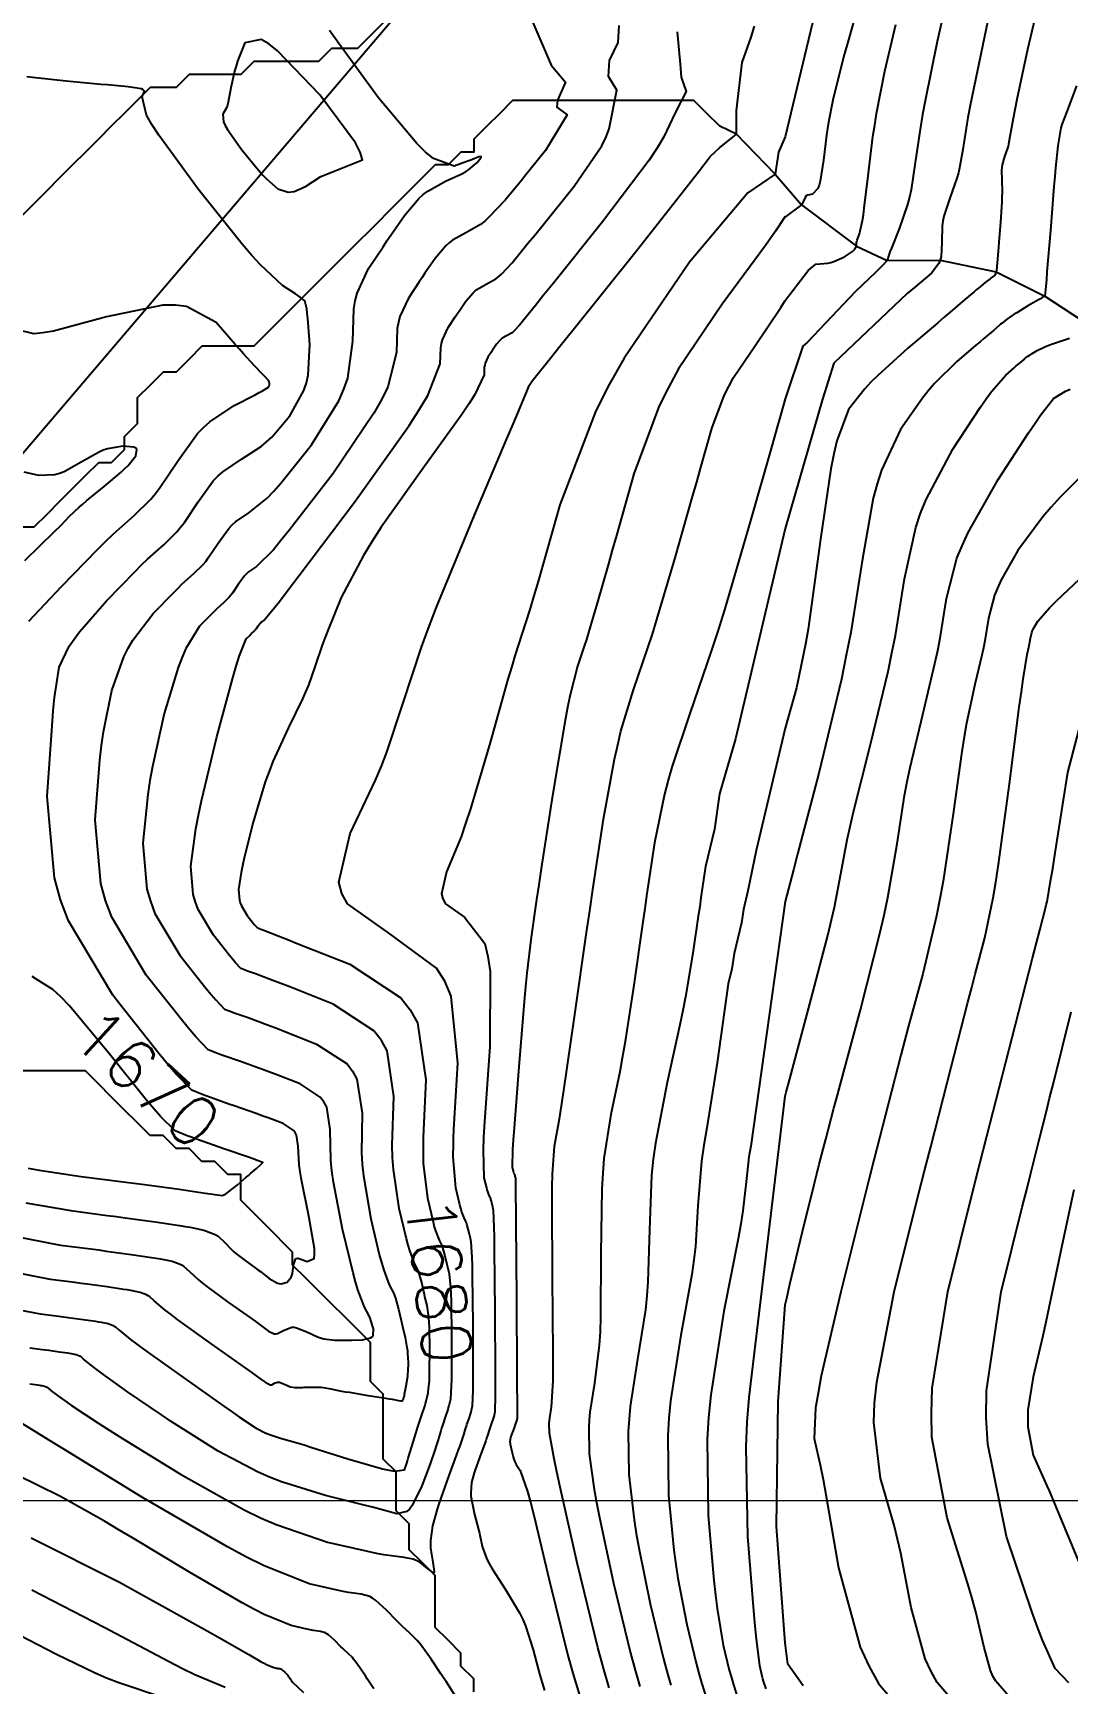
# Model space of a CAD drawing. Header units: metres. Extents: x 837475 to 838479, y 1189012 to 1191015.
# Drawn here: x 837941.9 to 838021.8, y 1190199.7 to 1190327.2 of the extents above; entities that cross this region are included whole.
import ezdxf

# ---------------------------------------------------------------- set-up
doc = ezdxf.new("R2010")
doc.units = ezdxf.units.M
doc.header["$LTSCALE"] = 0.3
doc.layers.add('COORD', color=7, linetype='Continuous', lineweight=20)
for name, color, linetype in [('CORREDORVIA', 70, 'Continuous'), ('COTAS 10', 1, 'Continuous'), ('COTAS INT', 252, 'Continuous'), ('DRENAJE', 5, 'Continuous')]:
    doc.layers.add(name, color=color, linetype=linetype)
doc.styles.get("Standard").update_dxf_attribs({"font": 'simplex.shx'})

msp = doc.modelspace()

# ---------------------------------------------------------------- linework, layer by layer
at = {"layer": 'COORD'}
msp.add_line((837476.51, 1190213.87), (838476.51, 1190213.87), dxfattribs=at)
at = {"layer": 'CORREDORVIA'}
msp.add_lwpolyline([(838157.03, 1190996.19), (838237.17, 1190821.34), (838237, 1190602.88), (838240.03, 1190437.2), (838223.54, 1190366.27), (838212.2, 1190288.92), (838221.4, 1189997.88), (837954.54, 1189509.17), (837751.16, 1189231.38), (837593.19, 1189234.4), (837744.49, 1189686.61), (837750.28, 1189933.97), (837723.62, 1190051.52), (837726.09, 1190134.48), (837885.38, 1190229.43), (837983.18, 1190344.12), (837817.55, 1190502.19), (837798.03, 1190660.17), (837963.57, 1190795.98), (837910.68, 1191000.96)], close=True, dxfattribs=at)
at = {"layer": 'COTAS 10'}
for points in [[(838012.78, 1190331.25), (838011.74, 1190326.58), (838010.8, 1190322.01), (838010.6, 1190320.95), (838010.44, 1190319.98), (838010.04, 1190317.23), (838009.72, 1190315.12), (838009.59, 1190314.56), (838009.45, 1190314.01), (838008.8, 1190312.11), (838008.2, 1190310.62), (838008.08, 1190310.33), (838007.99, 1190310.09), (838007.86, 1190309.68), (838007.49, 1190309.27), (838007.26, 1190309.04), (838006.97, 1190308.75), (838005.42, 1190307.28), (838001.72, 1190303.37), (838001.36, 1190303.05), (838000, 1190298.99), (837999.64, 1190297.69), (837999.36, 1190296.71), (837999.02, 1190295.52), (837997.3, 1190289.47), (837995.3, 1190282.69), (837994.78, 1190281.04), (837994.29, 1190279.48), (837992.62, 1190274.68), (837991.26, 1190270.61), (837990.95, 1190269.52), (837990.68, 1190268.44), (837989.91, 1190264.68), (837989.32, 1190260.77), (837989.15, 1190259.6), (837988.97, 1190258.39), (837988.3, 1190253.7), (837987.6, 1190249.17), (837987.41, 1190248.05), (837987.22, 1190247), (837986.53, 1190243.7), (837986, 1190240.29), (837985.91, 1190239.16), (837985.84, 1190237.95), (837985.77, 1190232.94), (837985.74, 1190228.04), (837985.7, 1190226.91), (837985.64, 1190225.87), (837985.27, 1190222.94), (837984.92, 1190220.7), (837984.87, 1190220.1), (837984.83, 1190219.52), (837984.86, 1190217.48), (837985.24, 1190214.74), (837985.42, 1190213.72), (837985.65, 1190212.57), (837986.74, 1190207.48), (837988.06, 1190202.09), (837988.42, 1190200.76), (837988.78, 1190199.51)], [(837991.65, 1190327.33), (837991.88, 1190324.85), (837991.97, 1190323.84), (837992.36, 1190322.73), (837991.49, 1190321.08), (837990.62, 1190319.23), (837990.14, 1190318.4), (837989.5, 1190317.43), (837985.89, 1190312.66), (837982.1, 1190307.93), (837981.34, 1190306.99), (837980.71, 1190306.2), (837979.47, 1190304.67), (837979.06, 1190304.23), (837978.96, 1190304.14), (837978.85, 1190304.05), (837978.48, 1190303.84), (837978.15, 1190303.66), (837978.06, 1190303.59), (837977.98, 1190303.52), (837977.71, 1190303.2), (837977.45, 1190302.83), (837977.38, 1190302.72), (837977.31, 1190302.61), (837977.04, 1190302.2), (837976.82, 1190301.74), (837976.79, 1190301.59), (837976.76, 1190301.44), (837976.74, 1190300.83), (837976.04, 1190299.33), (837975.59, 1190298.62), (837975.02, 1190297.77), (837972.03, 1190293.63), (837968.79, 1190289.06), (837968.07, 1190287.95), (837967.42, 1190286.89), (837965.71, 1190283.63), (837964.67, 1190281.09), (837964.44, 1190280.5), (837964.24, 1190279.95), (837963.71, 1190278.37), (837963.18, 1190276.86), (837962.96, 1190276.36), (837962.73, 1190275.82), (837961.63, 1190273.59), (837960.44, 1190270.97), (837960.14, 1190270.19), (837959.85, 1190269.39), (837958.92, 1190266.29), (837958.23, 1190263.52), (837958.1, 1190262.92), (837957.99, 1190262.39), (837957.78, 1190261.08), (837957.86, 1190260.26), (837957.92, 1190260.04), (837958, 1190259.82), (837958.44, 1190259.08), (837958.91, 1190258.49), (837959, 1190258.38), (837959.08, 1190258.28), (837959.24, 1190258.12), (837959.34, 1190258.08), (837959.38, 1190258.06), (837959.43, 1190258.04), (837959.66, 1190257.96), (837960.85, 1190257.5), (837961.51, 1190257.24), (837962.31, 1190256.92), (837966.38, 1190255.3), (837970.31, 1190252.72), (837971.03, 1190251.79), (837971.59, 1190250.78), (837972.25, 1190246.38), (837972.03, 1190241.94), (837972.03, 1190240.9), (837972.05, 1190239.95), (837972.37, 1190237.23), (837972.8, 1190235.41), (837972.9, 1190235.03), (837973, 1190234.71), (837973.27, 1190233.99), (837973.48, 1190233.58), (837973.53, 1190233.45), (837973.57, 1190233.32), (837973.72, 1190232.79), (837973.85, 1190232.23), (837973.92, 1190231.93), (837974.05, 1190231.4), (837974.15, 1190230.34), (837974.17, 1190229.85), (837974.19, 1190229.28), (837974.23, 1190226.53), (837974.23, 1190223.78), (837974.22, 1190223.21), (837974.21, 1190222.73), (837974.14, 1190221.7), (837974.02, 1190221.2), (837973.98, 1190221.05), (837973.94, 1190220.9), (837973.74, 1190220.31), (837973.52, 1190219.67), (837973.46, 1190219.47), (837973.4, 1190219.27), (837973.17, 1190218.5), (837972.83, 1190217.47), (837972.71, 1190217.11), (837972.57, 1190216.71), (837971.94, 1190215), (837971.2, 1190213.49), (837970.99, 1190213.22), (837970.78, 1190213.02), (837970.01, 1190212.85), (837968.69, 1190213.22), (837968.13, 1190213.37), (837967.49, 1190213.53), (837964.5, 1190214.27), (837961.09, 1190215.32), (837960.18, 1190215.68), (837959.29, 1190216.06), (837956.22, 1190217.69), (837953.34, 1190219.49), (837952.58, 1190219.99), (837951.83, 1190220.49), (837949.22, 1190222.28), (837947.17, 1190223.75), (837946.76, 1190224.05), (837946.43, 1190224.3), (837945.81, 1190224.8), (837945.63, 1190224.97), (837945.57, 1190225), (837945.51, 1190225.04), (837945.25, 1190225.13), (837944.88, 1190225.21), (837944.74, 1190225.23), (837944.59, 1190225.26), (837943.94, 1190225.35), (837943.14, 1190225.46), (837942.9, 1190225.49), (837942.65, 1190225.53), (837941.68, 1190225.65)], [(837941.59, 1190281.82), (837944.12, 1190284.49), (837946.88, 1190287.34), (837947.52, 1190287.97), (837948.1, 1190288.53), (837949.72, 1190289.98), (837951.01, 1190291.24), (837951.37, 1190291.68), (837951.74, 1190292.16), (837953.11, 1190294.23), (837954.62, 1190296.3), (837955.08, 1190296.78), (837955.56, 1190297.22), (837957.44, 1190298.48), (837959.07, 1190299.3), (837959.38, 1190299.47), (837959.64, 1190299.6), (837960.09, 1190299.88), (837960.15, 1190299.98), (837960.16, 1190300.01), (837960.17, 1190300.04), (837960.17, 1190300.17), (837960.15, 1190300.29), (837960.13, 1190300.32), (837960.12, 1190300.35), (837960.04, 1190300.46), (837959.83, 1190300.68), (837959.73, 1190300.79), (837959.61, 1190300.91), (837959.04, 1190301.51), (837958.16, 1190302.46), (837957.85, 1190302.81), (837957.51, 1190303.19), (837956.06, 1190304.88), (837953.77, 1190306.12), (837952.91, 1190306.22), (837951.94, 1190306.22), (837947.6, 1190305.33), (837943.49, 1190304.22), (837942.66, 1190304.08), (837941.97, 1190304), (837940.61, 1190304.33)], [(838001.39, 1190199.57), (838000.21, 1190201.24), (838000, 1190202.89), (837999.32, 1190211.86), (837999.46, 1190221.53), (838000, 1190228.99), (838000.11, 1190229.5), (838000.36, 1190230.6), (838001.33, 1190234.67), (838002.24, 1190238.3), (838002.44, 1190239.11), (838002.63, 1190239.85), (838003.12, 1190241.79), (838003.76, 1190244.18), (838004.03, 1190245.19), (838004.34, 1190246.35), (838005.82, 1190251.79), (838007.31, 1190257.67), (838007.64, 1190259.1), (838007.92, 1190260.45), (838008.63, 1190264.61), (838009.21, 1190268.33), (838009.42, 1190269.41), (838009.64, 1190270.5), (838010.61, 1190274.61), (838011.56, 1190278.55), (838011.77, 1190279.54), (838011.96, 1190280.49), (838012.44, 1190283.56), (838013.26, 1190286.67), (838013.66, 1190287.64), (838014.13, 1190288.66), (838016.44, 1190292.74), (838018.79, 1190296.37), (838019.29, 1190297.11), (838019.72, 1190297.73), (838020.72, 1190299), (838021.63, 1190299.57), (838022.01, 1190299.74)], [(837941.55, 1190239.56), (837942.38, 1190239.41), (837945.62, 1190238.92), (837948.88, 1190238.5), (837949.71, 1190238.39), (837950.52, 1190238.28), (837953.19, 1190237.92), (837955.21, 1190237.63), (837955.61, 1190237.58), (837955.94, 1190237.53), (837956.52, 1190237.44), (837956.77, 1190237.54), (837956.89, 1190237.62), (837957.02, 1190237.72), (837957.68, 1190238.25), (837958.38, 1190238.85), (837958.55, 1190238.99), (837958.71, 1190239.13), (837959.16, 1190239.53), (837959.47, 1190239.8), (837959.53, 1190239.85), (837959.58, 1190239.9), (837959.66, 1190239.98), (837959.21, 1190240.15), (837958.92, 1190240.26), (837958.55, 1190240.39), (837956.64, 1190241.05), (837954.62, 1190241.76), (837954.19, 1190241.92), (837953.81, 1190242.06), (837952.9, 1190242.43), (837951.78, 1190243.51), (837951.26, 1190244.1), (837950.66, 1190244.82), (837947.75, 1190248.46), (837944.73, 1190252.08), (837944.05, 1190252.79), (837943.45, 1190253.36), (837942.63, 1190253.88), (837941.85, 1190254.36)], [(838022.29, 1190237.89), (838021.33, 1190233.43), (838020.36, 1190228.77), (838020.12, 1190227.65), (838019.89, 1190226.6), (838019.14, 1190223.43), (838018.74, 1190220.87), (838018.72, 1190220.21), (838018.74, 1190219.56), (838019.14, 1190217.39), (838020.3, 1190214.79), (838020.32, 1190214.75), (838022.71, 1190208.99)], [(837956.76, 1190199.44), (837954.41, 1190200.42), (837953.46, 1190200.88), (837952.38, 1190201.43), (837947.42, 1190204.08), (837941.82, 1190206.96)]]:
    msp.add_lwpolyline(points, dxfattribs=at)
at = {"layer": 'COTAS INT'}
for points in [[(838006.37, 1190332.05), (838004.87, 1190326.73), (838004.56, 1190325.57), (838004.28, 1190324.56), (838003.66, 1190322.05), (838003.34, 1190320.36), (838003.26, 1190319.87), (838003.19, 1190319.36), (838002.96, 1190317.43), (838002.7, 1190315.8), (838002.62, 1190315.49), (838002.52, 1190315.23), (838002.11, 1190314.79), (838001.74, 1190314.72), (838001.67, 1190314.7), (838001.62, 1190314.67), (838001.53, 1190314.54), (838001.36, 1190314.16), (838001.26, 1190313.97), (837999.95, 1190313)], [(838002.7, 1190330.54), (838000, 1190319.23), (837999.47, 1190318.03), (837999.22, 1190316.34), (837997.1, 1190314.89), (837992.6, 1190309.54), (837987.55, 1190302.12), (837986.41, 1190300.09), (837985.38, 1190298.06), (837982.6, 1190290.8), (837980.91, 1190284.88), (837980.57, 1190283.7), (837980.27, 1190282.72), (837979.66, 1190280.8), (837979.12, 1190279.14), (837978.88, 1190278.31), (837978.59, 1190277.33), (837977.21, 1190272.44), (837975.7, 1190267.31), (837975.32, 1190266.17), (837974.97, 1190265.14), (837973.85, 1190262.44), (837973.46, 1190260.74), (837973.56, 1190260.35), (837973.76, 1190259.98), (837975.23, 1190258.94), (837976.79, 1190256.9), (837977.04, 1190255.91), (837977.21, 1190254.74), (837977.18, 1190248.94), (837976.77, 1190243.13), (837976.71, 1190241.94), (837976.67, 1190240.93), (837976.73, 1190238.81), (837976.92, 1190238.04), (837976.96, 1190237.87), (837977.01, 1190237.74), (837977.12, 1190237.43), (837977.21, 1190237.25), (837977.23, 1190237.2), (837977.25, 1190237.14), (837977.32, 1190236.92), (837977.37, 1190236.68), (837977.39, 1190236.61), (837977.4, 1190236.55), (837977.45, 1190236.32), (837977.5, 1190234.99), (837977.52, 1190234.22), (837977.53, 1190233.29), (837977.57, 1190228.5), (837977.59, 1190223.71), (837977.59, 1190222.78), (837977.59, 1190222.02), (837977.57, 1190220.71), (837977.52, 1190220.5), (837977.51, 1190220.44), (837977.49, 1190220.37), (837977.41, 1190220.13), (837977.32, 1190219.86), (837977.29, 1190219.78), (837977.27, 1190219.7), (837977.17, 1190219.38), (837977.01, 1190218.89), (837976.94, 1190218.7), (837976.87, 1190218.49), (837976.51, 1190217.54), (837976.15, 1190216.52), (837976.06, 1190216.26), (837975.99, 1190216.02), (837975.78, 1190215.27), (837975.71, 1190214.48), (837975.73, 1190214.22), (837975.77, 1190213.95), (837976.01, 1190212.8), (837976.32, 1190211.64), (837976.39, 1190211.35), (837976.45, 1190211.08), (837976.63, 1190210.25), (837976.98, 1190209.3), (837977.15, 1190208.97), (837977.36, 1190208.6), (837978.4, 1190207.01), (837979.49, 1190205.2), (837979.73, 1190204.69), (837979.95, 1190204.19), (837980.54, 1190202.35), (837981.05, 1190200.39), (837981.22, 1190199.8), (837981.41, 1190199.2)], [(838019.73, 1190330.34), (838018.71, 1190325.97), (838017.89, 1190322.1), (838017.73, 1190321.31), (838017.59, 1190320.64), (838017.35, 1190319.26), (838017.25, 1190318.67), (838017.21, 1190318.51), (838017.17, 1190318.34), (838016.94, 1190317.71), (838016.75, 1190317.05), (838016.72, 1190316.85), (838016.7, 1190316.65), (838016.71, 1190315.9), (838016.74, 1190314.92), (838016.73, 1190314.58), (838016.72, 1190314.21), (838016.62, 1190312.63), (838016.5, 1190311.07), (838016.47, 1190310.71), (838016.44, 1190310.39), (838016.37, 1190309.48), (838016.31, 1190308.9), (838016.28, 1190308.79), (838016.26, 1190308.69), (838016.16, 1190308.5), (838015.98, 1190308.38), (838015.91, 1190308.32), (838015.83, 1190308.26), (838015.44, 1190307.96), (838014.92, 1190307.54), (838014.75, 1190307.4), (838014.58, 1190307.25), (838013.87, 1190306.65), (838012.73, 1190305.68), (838012.28, 1190305.29), (838011.78, 1190304.86), (838009.47, 1190302.9), (838007.14, 1190300.79), (838006.61, 1190300.26), (838006.14, 1190299.76), (838004.88, 1190298.15), (838003.98, 1190295.74), (838003.75, 1190294.73), (838003.52, 1190293.57), (838002.72, 1190288.15), (838001.96, 1190282.51), (838001.76, 1190281.2), (838001.56, 1190280.02), (838000.86, 1190276.67), (838000, 1190273.54), (838000, 1190273.53), (837997.76, 1190264.1), (837997.1, 1190260.97), (837996.77, 1190259.53), (837996.62, 1190258.51), (837996.05, 1190256.13), (837995.87, 1190254.95), (837995.6, 1190253.78), (837994.73, 1190247.69), (837993.95, 1190242.68), (837993.71, 1190241.32), (837993.52, 1190240.08), (837993.24, 1190236.65), (837993.06, 1190233.51), (837992.94, 1190232.47), (837992.78, 1190231.34), (837991.93, 1190226.65), (837991.14, 1190221.58), (837991.01, 1190220.24), (837990.93, 1190218.91), (837990.99, 1190214.3), (837991.4, 1190210.04), (837991.55, 1190208.94), (837991.71, 1190207.88), (837992.39, 1190204.3), (837993.14, 1190201.2), (837993.35, 1190200.44), (837993.55, 1190199.72), (837994.28, 1190197.46)], [(837980.44, 1190328.23), (837981.92, 1190324.77), (837983.04, 1190323.44), (837982.4, 1190322.07), (837982.35, 1190321.51), (837983.16, 1190320.92), (837981.48, 1190318.16), (837980.3, 1190316.69), (837979.96, 1190316.28), (837979.62, 1190315.86), (837978.36, 1190314.34), (837977.12, 1190313.01), (837976.79, 1190312.72), (837976.46, 1190312.46), (837975.34, 1190311.81), (837974.31, 1190311.24), (837974.05, 1190311.04), (837973.8, 1190310.81), (837972.97, 1190309.83), (837972.18, 1190308.69), (837971.96, 1190308.36), (837971.73, 1190308.02), (837970.9, 1190306.77), (837970.24, 1190305.34), (837970.13, 1190304.9), (837970.04, 1190304.43), (837969.98, 1190302.56), (837969.31, 1190299.91), (837968.84, 1190298.95), (837968.24, 1190297.88), (837965.08, 1190293.22), (837961.75, 1190288.88), (837961.06, 1190288.03), (837960.47, 1190287.32), (837959.17, 1190286.02), (837958.55, 1190285.61), (837958.4, 1190285.47), (837958.25, 1190285.31), (837957.75, 1190284.64), (837957.31, 1190283.96), (837957.19, 1190283.81), (837957.07, 1190283.66), (837956.65, 1190283.25), (837956.11, 1190282.77), (837955.92, 1190282.59), (837955.71, 1190282.38), (837954.78, 1190281.42), (837953.72, 1190279.71), (837953.43, 1190279.02), (837953.13, 1190278.24), (837952.05, 1190274.67), (837951.14, 1190270.59), (837950.94, 1190269.5), (837950.78, 1190268.43), (837950.4, 1190264.67), (837950.71, 1190261.11), (837950.98, 1190260.17), (837951.33, 1190259.23), (837953.26, 1190256), (837955.27, 1190253.45), (837955.68, 1190252.96), (837956.02, 1190252.55), (837956.7, 1190251.84), (837957.14, 1190251.67), (837957.32, 1190251.6), (837957.53, 1190251.52), (837958.52, 1190251.18), (837960.03, 1190250.62), (837960.58, 1190250.41), (837961.18, 1190250.18), (837963.81, 1190249.14), (837966.16, 1190247.6), (837966.59, 1190247.05), (837966.92, 1190246.44), (837967.32, 1190243.81), (837967.28, 1190240.74), (837967.34, 1190239.86), (837967.43, 1190238.97), (837968, 1190235.64), (837968.68, 1190232.78), (837968.85, 1190232.19), (837968.99, 1190231.68), (837969.42, 1190230.54), (837969.74, 1190229.91), (837969.82, 1190229.71), (837969.9, 1190229.5), (837970.13, 1190228.67), (837970.33, 1190227.79), (837970.39, 1190227.55), (837970.45, 1190227.32), (837970.64, 1190226.48), (837970.79, 1190225.69), (837970.82, 1190225.48), (837970.84, 1190225.27), (837970.89, 1190224.55), (837970.86, 1190223.85), (837970.84, 1190223.65), (837970.82, 1190223.45), (837970.71, 1190222.7), (837970.58, 1190222.07), (837970.56, 1190221.94), (837970.53, 1190221.84), (837970.48, 1190221.62), (837970.41, 1190221.56), (837970.38, 1190221.55), (837970.35, 1190221.55), (837970.17, 1190221.58), (837969.67, 1190221.67), (837969.44, 1190221.71), (837969.16, 1190221.76), (837967.8, 1190221.97), (837966.37, 1190222.21), (837966.04, 1190222.26), (837965.75, 1190222.31), (837964.94, 1190222.47), (837964.34, 1190222.58), (837964.17, 1190222.6), (837964.01, 1190222.61), (837963.39, 1190222.61), (837962.83, 1190222.6), (837962.69, 1190222.59), (837962.56, 1190222.59), (837962.16, 1190222.59), (837961.8, 1190222.64), (837961.71, 1190222.66), (837961.61, 1190222.7), (837961.26, 1190222.86), (837960.94, 1190222.99), (837960.86, 1190223), (837960.78, 1190223), (837960.54, 1190222.91), (837960.33, 1190222.8), (837960.28, 1190222.8), (837960.23, 1190222.8), (837960.04, 1190222.88), (837959.28, 1190223.43), (837958.85, 1190223.73), (837958.34, 1190224.09), (837955.73, 1190225.95), (837953.1, 1190227.84), (837952.57, 1190228.24), (837952.13, 1190228.57), (837951.27, 1190229.31), (837950.92, 1190229.63), (837950.8, 1190229.7), (837950.68, 1190229.76), (837950.18, 1190229.95), (837949.46, 1190230.1), (837949.19, 1190230.14), (837948.91, 1190230.19), (837947.64, 1190230.38), (837946.09, 1190230.59), (837945.62, 1190230.65), (837945.14, 1190230.71), (837943.26, 1190230.96), (837940.39, 1190231.51)], [(837986.39, 1190199.4), (837985.96, 1190200.93), (837985.52, 1190202.53), (837983.92, 1190209.07), (837982.62, 1190214.92), (837982.36, 1190216.1), (837982.15, 1190217.09), (837981.79, 1190219.07), (837981.78, 1190219.82), (837981.8, 1190220.04), (837981.82, 1190220.26), (837981.95, 1190221.08), (837982.07, 1190223.13), (837982.08, 1190224.13), (837982.08, 1190225.3), (837982.03, 1190231.08), (837982, 1190236.89), (837982.01, 1190238.08), (837982.03, 1190239.09), (837982.19, 1190241.24), (837982.57, 1190243.37), (837982.72, 1190244.36), (837982.9, 1190245.54), (837983.72, 1190251.24), (837984.66, 1190257.76), (837984.91, 1190259.44), (837985.15, 1190261.07), (837985.97, 1190266.51), (837986.81, 1190271.14), (837987.06, 1190272.26), (837987.31, 1190273.31), (837988.29, 1190276.51), (837989.4, 1190279.74), (837989.74, 1190280.8), (837990.09, 1190281.95), (837991.49, 1190286.7), (837992.84, 1190291.43), (837993.16, 1190292.55), (837993.46, 1190293.6), (837994.34, 1190296.7), (837995.29, 1190299.25), (837995.63, 1190299.94), (837996, 1190300.62), (837997.64, 1190303.05), (837999.67, 1190306.04), (838000, 1190306.58), (838001.77, 1190308.89), (838002.35, 1190309.39), (838003.28, 1190309.47), (838003.52, 1190309.52), (838003.76, 1190309.59), (838004.57, 1190309.96), (838005.18, 1190310.37), (838005.3, 1190310.46), (838005.38, 1190310.55), (838005.5, 1190310.79), (838005.5, 1190311.05), (838005.52, 1190311.15), (838005.55, 1190311.25), (838005.72, 1190311.73), (838005.96, 1190312.75), (838006.03, 1190313.2), (838006.1, 1190313.72), (838006.39, 1190316.21), (838006.77, 1190319.26), (838006.91, 1190320.13), (838007.05, 1190321.02), (838007.7, 1190324.31), (838008.53, 1190327.9)], [(838015.78, 1190328.84), (838014.55, 1190323), (838014.31, 1190321.77), (838014.1, 1190320.71), (838013.7, 1190318.25), (838013.46, 1190316.84), (838013.37, 1190316.45), (838013.25, 1190316.04), (838012.73, 1190314.56), (838012.25, 1190313.1), (838012.17, 1190312.72), (838012.11, 1190312.35), (838012.08, 1190311.07), (838012.03, 1190309.97), (838011.96, 1190309.7), (838011.86, 1190309.45), (838011.29, 1190308.7), (838009.98, 1190307.58), (838009.42, 1190307.11), (838003.76, 1190301.75), (838002.88, 1190298.95), (838000, 1190288.96), (837996.15, 1190272.73), (837994.92, 1190268.46), (837994.54, 1190265.74), (837993.85, 1190262.85), (837993.49, 1190260.47), (837993.39, 1190259.75), (837993.28, 1190259.02), (837992.87, 1190256.16), (837992.3, 1190252.8), (837992.1, 1190251.74), (837991.87, 1190250.63), (837990.88, 1190246.16), (837989.97, 1190241.48), (837989.81, 1190240.24), (837989.68, 1190239.02), (837989.51, 1190234.79), (837989.4, 1190230.78), (837989.32, 1190229.69), (837989.21, 1190228.61), (837988.6, 1190224.79), (837988.03, 1190221.14), (837987.94, 1190220.17), (837987.88, 1190219.21), (837987.92, 1190215.89), (837988.32, 1190212.39), (837988.49, 1190211.33), (837988.68, 1190210.23), (837989.57, 1190205.89), (837990.6, 1190201.65), (837990.88, 1190200.6), (837991.17, 1190199.61)], [(837940.3, 1190228.72), (837942.47, 1190228.31), (837943.9, 1190228.12), (837944.26, 1190228.07), (837944.62, 1190228.02), (837945.79, 1190227.86), (837946.75, 1190227.72), (837946.97, 1190227.69), (837947.17, 1190227.65), (837947.72, 1190227.54), (837948.09, 1190227.4), (837948.19, 1190227.35), (837948.27, 1190227.3), (837948.54, 1190227.05), (837949.45, 1190226.32), (837949.94, 1190225.95), (837950.53, 1190225.52), (837953.55, 1190223.35), (837956.66, 1190221.16), (837957.31, 1190220.71), (837957.87, 1190220.32), (837959.14, 1190219.47), (837959.84, 1190219.1), (837960.04, 1190219.02), (837960.25, 1190218.94), (837961.03, 1190218.7), (837962.31, 1190218.33), (837962.84, 1190218.17), (837963.44, 1190217.98), (837966.23, 1190217.1), (837968.89, 1190216.32), (837969.41, 1190216.21), (837969.83, 1190216.14), (837970.59, 1190216.24), (837970.77, 1190216.75), (837970.82, 1190216.94), (837970.89, 1190217.14), (837971.16, 1190218.06), (837971.47, 1190219.06), (837971.55, 1190219.32), (837971.63, 1190219.57), (837971.91, 1190220.41), (837972.16, 1190221.16), (837972.22, 1190221.36), (837972.27, 1190221.55), (837972.42, 1190222.2), (837972.46, 1190222.53), (837972.52, 1190223.09), (837972.53, 1190223.43), (837972.54, 1190223.81), (837972.56, 1190225.54), (837972.52, 1190227.27), (837972.49, 1190227.66), (837972.47, 1190228.01), (837972.34, 1190228.94), (837972.18, 1190229.62), (837972.14, 1190229.82), (837972.09, 1190230.01), (837971.93, 1190230.73), (837971.73, 1190231.41), (837971.67, 1190231.58), (837971.61, 1190231.74), (837971.35, 1190232.27), (837971, 1190233.19), (837970.88, 1190233.61), (837970.74, 1190234.09), (837970.18, 1190236.43), (837969.74, 1190239.46), (837969.68, 1190240.38), (837969.65, 1190241.33), (837969.65, 1190241.34), (837969.78, 1190245.09), (837969.26, 1190248.61), (837968.81, 1190249.42), (837968.24, 1190250.16), (837965.09, 1190252.22), (837961.75, 1190253.55), (837961.05, 1190253.82), (837960.44, 1190254.06), (837959.09, 1190254.57), (837958.48, 1190254.78), (837958.35, 1190254.83), (837958.24, 1190254.87), (837957.97, 1190254.98), (837957.55, 1190255.42), (837957.34, 1190255.67), (837957.09, 1190255.97), (837955.85, 1190257.54), (837954.66, 1190259.53), (837954.45, 1190260.1), (837954.28, 1190260.69), (837954.09, 1190262.87), (837954.48, 1190265.77), (837954.68, 1190266.81), (837954.92, 1190267.94), (837956.11, 1190272.87), (837957.34, 1190277.43), (837957.6, 1190278.33), (837957.83, 1190279.07), (837958.38, 1190280.44), (837958.67, 1190280.74), (837958.73, 1190280.8), (837958.79, 1190280.86), (837958.96, 1190281.01), (837959.09, 1190281.14), (837959.13, 1190281.18), (837959.17, 1190281.23), (837959.3, 1190281.44), (837959.46, 1190281.65), (837959.5, 1190281.7), (837959.55, 1190281.74), (837959.74, 1190281.87), (837960.94, 1190283.33), (837961.62, 1190284.22), (837962.45, 1190285.31), (837966.74, 1190291), (837970.96, 1190296.93), (837971.76, 1190298.18), (837972.4, 1190299.25), (837973.36, 1190301.7), (837973.4, 1190302.94), (837973.46, 1190303.25), (837973.53, 1190303.54), (837973.97, 1190304.49), (837974.52, 1190305.32), (837974.67, 1190305.54), (837974.82, 1190305.76), (837975.34, 1190306.52), (837975.89, 1190307.17), (837976.06, 1190307.32), (837976.23, 1190307.45), (837976.91, 1190307.83), (837977.66, 1190308.26), (837977.87, 1190308.43), (837978.09, 1190308.62), (837978.92, 1190309.5), (837980.16, 1190311.03), (837980.65, 1190311.63), (837981.2, 1190312.31), (837983.69, 1190315.41), (837985.84, 1190318.52), (837986.18, 1190319.22), (837986.41, 1190319.84), (837986.99, 1190322.82), (837986.36, 1190323.89), (837986.42, 1190325.11), (837987.1, 1190326.52), (837987.17, 1190327.82)], [(837940.49, 1190234.29), (837944.04, 1190233.61), (837946.39, 1190233.31), (837946.99, 1190233.23), (837947.57, 1190233.15), (837949.49, 1190232.89), (837951.06, 1190232.66), (837951.42, 1190232.6), (837951.75, 1190232.54), (837952.65, 1190232.36), (837953.27, 1190232.13), (837953.42, 1190232.05), (837953.56, 1190231.96), (837953.99, 1190231.56), (837954.69, 1190230.92), (837954.99, 1190230.68), (837955.34, 1190230.41), (837957.02, 1190229.18), (837958.7, 1190227.98), (837959.06, 1190227.72), (837959.37, 1190227.49), (837960.1, 1190226.95), (837960.54, 1190226.76), (837960.67, 1190226.76), (837960.8, 1190226.78), (837961.31, 1190227.04), (837961.89, 1190227.26), (837962.07, 1190227.26), (837962.27, 1190227.23), (837963.05, 1190226.92), (837963.89, 1190226.52), (837964.12, 1190226.44), (837964.36, 1190226.38), (837965.21, 1190226.27), (837966.06, 1190226.26), (837966.29, 1190226.26), (837966.52, 1190226.26), (837967.35, 1190226.29), (837967.98, 1190226.44), (837968.09, 1190226.52), (837968.17, 1190226.63), (837968.21, 1190227.14), (837968.01, 1190227.79), (837967.94, 1190227.97), (837967.86, 1190228.15), (837967.5, 1190228.82), (837966.99, 1190230.16), (837966.81, 1190230.76), (837966.63, 1190231.47), (837965.81, 1190234.85), (837965.11, 1190238.48), (837964.99, 1190239.34), (837964.91, 1190240.15), (837964.85, 1190242.53), (837964.59, 1190244.27), (837964.37, 1190244.68), (837964.09, 1190245.04), (837962.53, 1190246.06), (837960.62, 1190246.81), (837960.12, 1190247), (837959.63, 1190247.18), (837957.94, 1190247.78), (837956.58, 1190248.26), (837956.29, 1190248.37), (837956.04, 1190248.46), (837955.44, 1190248.7), (837954.49, 1190249.69), (837954.02, 1190250.25), (837953.45, 1190250.94), (837950.66, 1190254.46), (837947.99, 1190258.94), (837947.51, 1190260.23), (837947.14, 1190261.54), (837946.71, 1190266.46), (837947.08, 1190271.08), (837947.21, 1190272.2), (837947.36, 1190273.25), (837947.99, 1190276.46), (837948.92, 1190279.06), (837949.25, 1190279.72), (837949.61, 1190280.34), (837951.19, 1190282.4), (837952.75, 1190284.01), (837953.11, 1190284.37), (837953.44, 1190284.69), (837954.34, 1190285.5), (837955.05, 1190286.19), (837955.25, 1190286.43), (837955.45, 1190286.7), (837956.21, 1190287.84), (837957.04, 1190288.97), (837957.29, 1190289.24), (837957.56, 1190289.48), (837958.59, 1190290.18), (837960, 1190291.32), (837960.5, 1190291.84), (837961.05, 1190292.46), (837963.41, 1190295.44), (837965.53, 1190298.84), (837965.92, 1190299.72), (837966.22, 1190300.57), (837966.6, 1190303.43), (837966.68, 1190305.93), (837966.8, 1190306.55), (837966.95, 1190307.15), (837967.83, 1190309.06), (837968.94, 1190310.73), (837969.24, 1190311.18), (837969.54, 1190311.62), (837970.59, 1190313.15), (837971.71, 1190314.46), (837972.04, 1190314.76), (837972.39, 1190315.03), (837973.77, 1190315.79), (837975.02, 1190316.36), (837975.3, 1190316.51), (837975.55, 1190316.67), (837976.19, 1190317.21), (837976.48, 1190317.61), (837976.51, 1190317.67), (837976.51, 1190317.71), (837976.33, 1190317.68), (837975.84, 1190317.47), (837975.64, 1190317.4), (837975.42, 1190317.32), (837974.43, 1190316.97), (837972.83, 1190317.54), (837972.22, 1190318.05), (837971.55, 1190318.7), (837968.56, 1190322.27), (837965.52, 1190326.43), (837964.81, 1190327.44)], [(837941.67, 1190222.9), (837942.09, 1190222.84), (837942.44, 1190222.79), (837942.52, 1190222.77), (837942.59, 1190222.76), (837942.79, 1190222.72), (837942.92, 1190222.67), (837942.96, 1190222.65), (837942.99, 1190222.63), (837943.08, 1190222.55), (837943.41, 1190222.28), (837943.59, 1190222.15), (837943.8, 1190221.99), (837944.89, 1190221.21), (837946.99, 1190219.82), (837947.85, 1190219.28), (837948.82, 1190218.67), (837953.3, 1190215.91), (837958.23, 1190213.15), (837959.49, 1190212.55), (837960.69, 1190212.02), (837964.64, 1190210.67), (837967.73, 1190209.96), (837968.4, 1190209.82), (837968.98, 1190209.71), (837970.4, 1190209.52), (837971.23, 1190209.38), (837971.44, 1190209.29), (837971.65, 1190209.19), (837972.35, 1190208.63), (837972.82, 1190208.29), (837972.88, 1190208.31), (837972.92, 1190208.39), (837972.81, 1190209.11), (837972.63, 1190210.19), (837972.62, 1190210.49), (837972.63, 1190210.8), (837972.79, 1190211.92), (837973.15, 1190213.22), (837973.28, 1190213.62), (837973.43, 1190214.05), (837974.05, 1190215.8), (837974.65, 1190217.43), (837974.78, 1190217.79), (837974.89, 1190218.11), (837975.17, 1190218.94), (837975.33, 1190219.49), (837975.38, 1190219.63), (837975.42, 1190219.76), (837975.58, 1190220.22), (837975.71, 1190220.63), (837975.74, 1190220.74), (837975.77, 1190220.85), (837975.85, 1190221.2), (837975.9, 1190222.38), (837975.91, 1190222.93), (837975.91, 1190223), (837975.91, 1190223.75), (837975.9, 1190227.51), (837975.86, 1190231.28), (837975.84, 1190232.04), (837975.82, 1190232.66), (837975.75, 1190233.86), (837975.66, 1190234.24), (837975.64, 1190234.35), (837975.61, 1190234.46), (837975.52, 1190234.85), (837975.41, 1190235.23), (837975.38, 1190235.33), (837975.34, 1190235.42), (837975.2, 1190235.71), (837975, 1190236.22), (837974.94, 1190236.45), (837974.86, 1190236.72), (837974.55, 1190238.02), (837974.36, 1190240.44), (837974.37, 1190241.42), (837974.38, 1190241.88), (837974.4, 1190242.53), (837974.71, 1190247.66), (837974.19, 1190252.84), (837973.7, 1190253.99), (837973.06, 1190255.01), (837969.46, 1190257.66), (837966.19, 1190259.96), (837965.76, 1190260.77), (837965.53, 1190261.64), (837966.39, 1190265.41), (837968.35, 1190269.52), (837968.81, 1190270.61), (837969.23, 1190271.69), (837970.46, 1190275.41), (837971.9, 1190279.79), (837972.46, 1190281.27), (837973.08, 1190282.88), (837975.87, 1190289.69), (837978.48, 1190295.84), (837978.99, 1190297.03), (837979.4, 1190298.01), (837980.09, 1190299.69), (837980.19, 1190299.95), (837980.23, 1190300.02), (837980.28, 1190300.1), (837980.48, 1190300.39), (837981.85, 1190302.11), (837982.63, 1190303.09), (837983.59, 1190304.28), (837988.49, 1190310.39), (837993.3, 1190316.51), (837994.19, 1190317.71), (837994.92, 1190318.37), (837996.23, 1190319.44), (837996.23, 1190321.27), (837996.68, 1190324.96), (837997.36, 1190326.92), (837997.63, 1190327.77)], [(837964.14, 1190316.17), (837967.36, 1190317.44), (837967.17, 1190318.04), (837966.81, 1190318.76), (837964.05, 1190322.48), (837960.8, 1190325.88), (837960.12, 1190326.41), (837959.54, 1190326.75), (837958.27, 1190326.49), (837957.71, 1190325.07), (837957.59, 1190324.69), (837957.48, 1190324.31), (837957.2, 1190323), (837956.99, 1190321.9), (837956.92, 1190321.67), (837956.85, 1190321.47), (837956.57, 1190320.98), (837956.61, 1190320.38), (837956.74, 1190320.1), (837956.93, 1190319.78), (837958.03, 1190318.22), (837959.34, 1190316.62), (837959.66, 1190316.27), (837959.95, 1190315.97), (837960.83, 1190315.22), (837961.61, 1190314.96), (837961.84, 1190314.97), (837962.07, 1190315), (837962.96, 1190315.4), (837964.14, 1190316.17)], [(837941.37, 1190236.87), (837944.83, 1190236.27), (837947.63, 1190235.9), (837948.35, 1190235.81), (837949.04, 1190235.71), (837951.34, 1190235.4), (837953.22, 1190235.12), (837953.65, 1190235.05), (837954.04, 1190234.99), (837955.11, 1190234.76), (837955.85, 1190234.49), (837956.03, 1190234.4), (837956.2, 1190234.29), (837956.72, 1190233.81), (837957.24, 1190233.27), (837957.4, 1190233.12), (837957.58, 1190232.97), (837958.3, 1190232.41), (837959.07, 1190231.86), (837959.27, 1190231.71), (837959.47, 1190231.56), (837960.16, 1190231.03), (837960.78, 1190230.67), (837960.93, 1190230.63), (837961.07, 1190230.61), (837961.53, 1190230.75), (837961.84, 1190231.13), (837961.9, 1190231.27), (837961.95, 1190231.42), (837962.02, 1190232.05), (837962.17, 1190232.53), (837962.27, 1190232.58), (837962.4, 1190232.59), (837963.08, 1190232.33), (837963.62, 1190232.57), (837963.66, 1190232.9), (837963.65, 1190233.34), (837963.22, 1190235.85), (837962.65, 1190238.66), (837962.55, 1190239.27), (837962.47, 1190239.82), (837962.39, 1190241.24), (837962.26, 1190242.1), (837962.15, 1190242.3), (837962.01, 1190242.48), (837961.24, 1190242.99), (837960.06, 1190243.44), (837959.65, 1190243.58), (837959.22, 1190243.74), (837957.37, 1190244.39), (837957.12, 1190244.48), (837955.63, 1190245), (837955.26, 1190245.14), (837954.93, 1190245.26), (837954.17, 1190245.57), (837952.96, 1190246.82), (837952.35, 1190247.54), (837951.63, 1190248.42), (837948.52, 1190252.35), (837948.07, 1190252.92), (837944.66, 1190258.65), (837944.04, 1190260.29), (837943.56, 1190261.97), (837943.01, 1190268.26), (837943.38, 1190273.73), (837943.48, 1190274.89), (837943.58, 1190275.9), (837943.94, 1190278.26), (837944.71, 1190279.87), (837945.08, 1190280.41), (837945.5, 1190280.98), (837947.59, 1190283.37), (837949.79, 1190285.65), (837950.3, 1190286.15), (837950.76, 1190286.6), (837952.03, 1190287.74), (837953.03, 1190288.72), (837953.31, 1190289.06), (837953.6, 1190289.43), (837954.66, 1190291.03), (837955.83, 1190292.64), (837956.19, 1190293.01), (837956.56, 1190293.35), (837958.02, 1190294.33), (837959.54, 1190295.31), (837959.94, 1190295.66), (837960.35, 1190296.03), (837961.75, 1190297.66), (837962.82, 1190299.62), (837963.02, 1190300.21), (837963.16, 1190300.81), (837963.3, 1190303.17), (837963.14, 1190305.2), (837963.09, 1190305.61), (837963.05, 1190305.94), (837962.89, 1190306.56), (837962.54, 1190306.84), (837962.37, 1190306.96), (837962.17, 1190307.1), (837961.19, 1190307.73), (837959.48, 1190309.33), (837958.81, 1190310.07), (837958.06, 1190310.94), (837954.67, 1190315.17), (837951.62, 1190319.35), (837951.08, 1190320.19), (837950.68, 1190320.9), (837950.35, 1190322.32), (837950.51, 1190322.76), (837950.42, 1190322.85), (837950.28, 1190322.93), (837949.25, 1190323.1), (837947.67, 1190323.23), (837947.16, 1190323.27), (837946.63, 1190323.31), (837944.47, 1190323.52), (837942.11, 1190323.77), (837941.44, 1190323.85)], [(838022.48, 1190323.17), (838021.71, 1190321.11), (838021.36, 1190320.18), (838021.29, 1190319.91), (838021.22, 1190319.62), (838021.04, 1190318.52), (838020.87, 1190316.82), (838020.81, 1190316.15), (838020.75, 1190315.4), (838020.47, 1190311.99), (838020.21, 1190308.8), (838020.16, 1190308.19), (838020.12, 1190307.7), (838020.05, 1190306.92), (838019.84, 1190306.8), (838019.71, 1190306.72), (838019.56, 1190306.63), (838018.74, 1190306.16), (838017.87, 1190305.64), (838017.68, 1190305.52), (838017.51, 1190305.41), (838017.07, 1190305.11), (838016.74, 1190304.84), (838016.63, 1190304.75), (838016.52, 1190304.66), (838016.07, 1190304.27), (838015.34, 1190303.64), (838015.05, 1190303.4), (838014.72, 1190303.12), (838013.25, 1190301.86), (838011.53, 1190300.17), (838011.06, 1190299.62), (838010.59, 1190299.03), (838008.9, 1190296.62), (838007.43, 1190293.48), (838007.09, 1190292.43), (838006.79, 1190291.31), (838005.96, 1190286.62), (838005.06, 1190280.93), (838004.71, 1190279.17), (838004.33, 1190277.34), (838002.58, 1190270.07), (838000.95, 1190263.8), (838000.64, 1190262.6), (838000.39, 1190261.63), (838000, 1190260.14), (837997.34, 1190241.25), (837997.19, 1190240.44), (837996.97, 1190238.5), (837996.72, 1190236.25), (837996.56, 1190235.25), (837996.35, 1190234.08), (837995.26, 1190228.5), (837994.24, 1190222.03), (837994.08, 1190220.3), (837993.98, 1190218.6), (837994.05, 1190212.71), (837994.49, 1190207.7), (837994.61, 1190206.56), (837994.74, 1190205.53), (837995.21, 1190202.71), (837995.68, 1190200.76), (837995.81, 1190200.28), (837995.94, 1190199.82), (837996.4, 1190198.4)], [(838000, 1190313.08), (837999.95, 1190313), (837999.25, 1190311.95), (837998.48, 1190310.83), (837995.12, 1190306.3), (837991.75, 1190301.29), (837990.98, 1190299.87), (837990.27, 1190298.45), (837988.31, 1190293.19), (837986.96, 1190288.42), (837986.64, 1190287.29), (837986.34, 1190286.25), (837985.48, 1190283.19), (837984.81, 1190280.93), (837984.64, 1190280.38), (837984.48, 1190279.87), (837983.95, 1190278.34), (837983.36, 1190276.01), (837983.16, 1190275), (837982.94, 1190273.84), (837982.03, 1190268.34), (837981.16, 1190262.69), (837980.97, 1190261.43), (837980.8, 1190260.31), (837980.37, 1190257.39), (837980.05, 1190254.61), (837979.95, 1190253.58), (837979.84, 1190252.44), (837979.42, 1190247.39), (837979.06, 1190242.68), (837979, 1190241.75), (837978.95, 1190240.99), (837978.92, 1190239.61), (837978.98, 1190239.35), (837979, 1190239.3), (837979.01, 1190239.25), (837979.05, 1190239.15), (837979.08, 1190239.09), (837979.08, 1190239.07), (837979.09, 1190239.05), (837979.11, 1190238.98), (837979.13, 1190238.9), (837979.13, 1190238.88), (837979.14, 1190238.86), (837979.16, 1190238.78), (837979.18, 1190237.31), (837979.19, 1190236.41), (837979.2, 1190235.3), (837979.24, 1190229.49), (837979.28, 1190223.68), (837979.28, 1190222.56), (837979.29, 1190221.67), (837979.29, 1190220.21), (837979.27, 1190220.15), (837979.27, 1190220.13), (837979.26, 1190220.11), (837979.24, 1190220.04), (837979.21, 1190219.96), (837979.21, 1190219.94), (837979.2, 1190219.91), (837979.17, 1190219.82), (837979.12, 1190219.68), (837979.1, 1190219.62), (837979.08, 1190219.56), (837978.98, 1190219.28), (837978.87, 1190218.98), (837978.85, 1190218.9), (837978.82, 1190218.83), (837978.76, 1190218.61), (837978.74, 1190218.38), (837978.75, 1190218.3), (837978.76, 1190218.22), (837978.83, 1190217.89), (837978.92, 1190217.55), (837978.94, 1190217.46), (837978.96, 1190217.39), (837979.01, 1190217.14), (837979.11, 1190216.86), (837979.17, 1190216.76), (837979.23, 1190216.66), (837979.53, 1190216.19), (837980.1, 1190214.57), (837980.32, 1190213.74), (837980.58, 1190212.75), (837981.76, 1190207.76), (837983.22, 1190201.9), (837983.66, 1190200.36), (837984.1, 1190198.85)], [(837998.52, 1190199.34), (837998.33, 1190199.93), (837998.28, 1190200.11), (837998.22, 1190200.31), (837998.03, 1190201.11), (837997.77, 1190203.18), (837997.67, 1190204.17), (837997.57, 1190205.35), (837997.12, 1190211.11), (837996.98, 1190218.03), (837997.07, 1190219.94), (837997.22, 1190221.83), (838000, 1190245.11), (838000.08, 1190245.43), (838000.35, 1190246.46), (838000.65, 1190247.6), (838002, 1190252.64), (838003.31, 1190257.63), (838003.58, 1190258.73), (838003.8, 1190259.72), (838004.29, 1190262.29), (838004.78, 1190264.92), (838005.01, 1190265.94), (838005.28, 1190267.08), (838006.58, 1190272.29), (838007.94, 1190277.93), (838008.24, 1190279.35), (838008.51, 1190280.7), (838009.2, 1190285.09), (838010.07, 1190289.05), (838010.44, 1190290.14), (838010.88, 1190291.22), (838012.93, 1190295.09), (838015.05, 1190298.31), (838015.51, 1190298.98), (838015.93, 1190299.55), (838017.02, 1190300.82), (838017.67, 1190301.38), (838017.81, 1190301.5), (838017.94, 1190301.61), (838018.27, 1190301.88), (838018.46, 1190302.05), (838018.51, 1190302.1), (838018.56, 1190302.14), (838018.71, 1190302.25), (838018.9, 1190302.39), (838018.97, 1190302.43), (838019.06, 1190302.49), (838019.44, 1190302.72), (838020.1, 1190303.02), (838020.35, 1190303.12), (838020.64, 1190303.23), (838021.95, 1190303.67)], [(837941.29, 1190286.5), (837942.44, 1190287.62), (837943.55, 1190288.71), (837944.05, 1190289.21), (837944.74, 1190289.91), (837945.48, 1190290.62), (837945.76, 1190290.86), (837946.06, 1190291.12), (837947.41, 1190292.22), (837948.72, 1190293.33), (837949.01, 1190293.6), (837949.26, 1190293.84), (837949.86, 1190294.59), (837949.93, 1190295.08), (837949.85, 1190295.17), (837949.71, 1190295.25), (837948.86, 1190295.34), (837947.67, 1190295.13), (837947.32, 1190295.01), (837946.97, 1190294.85), (837945.64, 1190294.08), (837944.31, 1190293.34), (837943.95, 1190293.21), (837943.59, 1190293.12), (837942.35, 1190293.05), (837941.24, 1190293.31)], [(838024.14, 1190294.26), (838021.22, 1190291.39), (838020.53, 1190290.62), (838019.88, 1190289.87), (838017.97, 1190287.27), (838016.65, 1190284.94), (838016.38, 1190284.36), (838016.15, 1190283.81), (838015.69, 1190282.03), (838015.41, 1190280.28), (838015.3, 1190279.74), (838015.18, 1190279.17), (838014.64, 1190276.92), (838014, 1190273.92), (838013.82, 1190272.88), (838013.64, 1190271.75), (838012.97, 1190266.92), (838012.19, 1190261.73), (838011.94, 1190260.37), (838011.68, 1190259.05), (838010.62, 1190254.57), (838009.5, 1190250.45), (838009.21, 1190249.35), (838008.93, 1190248.28), (838007.96, 1190244.57), (838006.84, 1190240.16), (838006.45, 1190238.64), (838006.04, 1190237), (838004.29, 1190230), (838002.78, 1190223.5), (838002.53, 1190222.17), (838002.34, 1190221.04), (838002.23, 1190218.67), (838002.73, 1190216.5), (838002.92, 1190215.5), (838003.13, 1190214.33), (838004.1, 1190208.67), (838005.78, 1190202.55), (838006.44, 1190201.1), (838007.19, 1190199.74), (838010.6, 1190195.72)], [(838013.93, 1190197.23), (838011.72, 1190199.83), (838011.24, 1190200.71), (838010.81, 1190201.65), (838009.73, 1190205.6), (838008.93, 1190209.8), (838008.67, 1190210.9), (838008.41, 1190211.97), (838007.36, 1190215.6), (838006.83, 1190219.9), (838006.9, 1190221.4), (838007.06, 1190223.03), (838008.41, 1190230), (838010.27, 1190237.43), (838010.76, 1190239.34), (838011.23, 1190241.19), (838012.8, 1190247.35), (838014.1, 1190252.38), (838014.4, 1190253.52), (838014.67, 1190254.55), (838015.42, 1190257.35), (838016.05, 1190260.43), (838016.25, 1190261.65), (838016.46, 1190263.01), (838017.31, 1190269.24), (838018.07, 1190275.17), (838018.23, 1190276.35), (838018.37, 1190277.34), (838018.67, 1190279.24), (838018.81, 1190279.79), (838018.83, 1190279.94), (838018.86, 1190280.07), (838018.93, 1190280.5), (838019.05, 1190280.94), (838019.1, 1190281.08), (838019.17, 1190281.23), (838019.5, 1190281.8), (838020.43, 1190282.87), (838020.88, 1190283.32), (838021.42, 1190283.85), (838024.04, 1190286.3)], [(838017.26, 1190198.75), (838016.26, 1190199.93), (838016.04, 1190200.32), (838015.85, 1190200.75), (838015.36, 1190202.53), (838014.72, 1190205.27), (838014.43, 1190206.3), (838014.1, 1190207.44), (838012.49, 1190212.53), (838011.33, 1190218.77), (838011.28, 1190220.63), (838011.34, 1190222.56), (838012.54, 1190230), (838014.49, 1190237.78), (838015.03, 1190239.91), (838015.57, 1190242.03), (838017.52, 1190249.64), (838019.09, 1190255.77), (838019.4, 1190256.96), (838019.65, 1190257.94), (838020.09, 1190259.64), (838020.15, 1190259.89), (838020.17, 1190259.94), (838020.18, 1190260), (838020.22, 1190260.13), (838020.49, 1190261.73), (838020.65, 1190262.7), (838020.84, 1190263.9), (838021.82, 1190270.13), (838023.71, 1190277.29)], [(838021.9, 1190199.79), (838020.84, 1190200.91), (838019.86, 1190203.09), (838019.48, 1190204.1), (838019.05, 1190205.3), (838017.08, 1190211.1), (838015.63, 1190218.24), (838015.52, 1190220.27), (838015.54, 1190222.34), (838016.66, 1190230), (838018.3, 1190236.55), (838018.64, 1190237.91), (838018.93, 1190239.07), (838019.58, 1190241.64), (838020.16, 1190243.96), (838020.41, 1190244.96), (838020.7, 1190246.12), (838022.07, 1190251.64)], [(837974.49, 1190198.83), (837973.81, 1190199.89), (837973.61, 1190200.19), (837973.41, 1190200.49), (837972.66, 1190201.62), (837971.94, 1190202.63), (837971.76, 1190202.86), (837971.58, 1190203.06), (837971.02, 1190203.64), (837970.43, 1190204.17), (837970.24, 1190204.35), (837970.04, 1190204.55), (837969.2, 1190205.41), (837968.35, 1190206.18), (837968.13, 1190206.33), (837967.93, 1190206.45), (837967.26, 1190206.65), (837966.27, 1190206.77), (837965.86, 1190206.85), (837965.4, 1190206.95), (837963.24, 1190207.45), (837959.72, 1190208.85), (837958.4, 1190209.51), (837956.94, 1190210.3), (837950.38, 1190214.12), (837944.29, 1190217.84), (837943.11, 1190218.56), (837942.16, 1190219.15), (837940.56, 1190220.14)], [(837968.22, 1190199.34), (837967.83, 1190199.94), (837967.72, 1190200.11), (837967.61, 1190200.28), (837967.18, 1190200.92), (837966.77, 1190201.49), (837966.67, 1190201.62), (837966.57, 1190201.74), (837966.25, 1190202.06), (837965.92, 1190202.36), (837965.81, 1190202.47), (837965.69, 1190202.58), (837965.22, 1190203.07), (837964.73, 1190203.51), (837964.61, 1190203.59), (837964.5, 1190203.66), (837964.12, 1190203.77), (837963.56, 1190203.84), (837963.32, 1190203.89), (837963.06, 1190203.94), (837961.84, 1190204.22), (837959.76, 1190205.07), (837958.96, 1190205.48), (837958.06, 1190205.97), (837953.99, 1190208.35), (837949.59, 1190211), (837948.49, 1190211.65), (837947.43, 1190212.27), (837943.99, 1190214.22), (837940.63, 1190215.87)], [(837941.78, 1190211), (837948.58, 1190207.57), (837954.2, 1190204.46), (837955.37, 1190203.81), (837956.37, 1190203.25), (837958.58, 1190201.98), (837959.54, 1190201.41), (837959.75, 1190201.3), (837959.94, 1190201.2), (837960.44, 1190201), (837960.72, 1190200.93), (837960.79, 1190200.92), (837960.84, 1190200.91), (837960.97, 1190200.89), (837961.06, 1190200.87), (837961.09, 1190200.85), (837961.12, 1190200.83), (837961.23, 1190200.73), (837961.35, 1190200.61), (837961.38, 1190200.58), (837961.4, 1190200.56), (837961.48, 1190200.49), (837961.56, 1190200.41), (837961.58, 1190200.38), (837961.6, 1190200.35), (837961.7, 1190200.22), (837961.8, 1190200.07), (837961.83, 1190200.02), (837961.85, 1190199.99), (837961.95, 1190199.84), (837962.79, 1190199.05)], [(837952.07, 1190198.62), (837948.53, 1190199.8), (837947.6, 1190200.16), (837946.71, 1190200.54), (837943.67, 1190202.02), (837940.9, 1190203.44)]]:
    msp.add_lwpolyline(points, dxfattribs=at)
at = {"layer": 'DRENAJE'}
for p, q in [((837999.22, 1190316.34), (838001.26, 1190313.97)), ((838001.26, 1190313.97), (838005.5, 1190310.79)), ((838005.5, 1190310.79), (838007.86, 1190309.68)), ((838007.86, 1190309.68), (838011.96, 1190309.7)), ((838011.96, 1190309.7), (838016.28, 1190308.79)), ((838016.28, 1190308.79), (838020.05, 1190306.92)), ((838020.05, 1190306.92), (838023.62, 1190304.57))]:
    msp.add_line(p, q, dxfattribs=at)
for points in [[(837969.96, 1190329.04, 0), (837967.96, 1190327.04, 0), (837966.96, 1190326.04, 0), (837964.96, 1190326.04, 0), (837963.96, 1190325.04, 0), (837958.96, 1190325.04, 0), (837957.96, 1190324.04, 0), (837953.96, 1190324.04, 0), (837952.96, 1190323.04, 0), (837950.96, 1190323.04, 0), (837949.96, 1190322.04, 0), (837948.96, 1190321.04, 0), (837947.96, 1190320.04, 0), (837946.96, 1190319.04, 0), (837945.96, 1190318.05, 0), (837944.97, 1190317.05, 0), (837943.97, 1190316.05, 0), (837942.97, 1190315.05, 0), (837941.97, 1190314.05, 0), (837940.97, 1190313.05, 0)], [(837999.22, 1190316.34, 0), (837996.23, 1190319.44, 0), (837994.95, 1190320.04, 0), (837993.95, 1190321.04, 0), (837992.95, 1190322.04, 0), (837978.95, 1190322.04, 0), (837977.95, 1190321.04, 0), (837976.95, 1190320.04, 0), (837975.95, 1190319.04, 0), (837975.95, 1190318.05, 0), (837974.96, 1190318.05, 0), (837973.96, 1190317.05, 0), (837972.96, 1190317.05, 0), (837971.96, 1190316.05, 0), (837969.96, 1190314.05, 0), (837967.96, 1190312.05, 0), (837966.96, 1190311.05, 0), (837965.96, 1190310.05, 0), (837964.96, 1190309.05, 0), (837963.96, 1190308.05, 0), (837961.96, 1190306.05, 0), (837959.96, 1190304.05, 0), (837958.96, 1190303.05, 0), (837954.96, 1190303.05, 0), (837953.96, 1190302.05, 0), (837952.96, 1190301.05, 0), (837951.96, 1190301.05, 0), (837950.96, 1190300.05, 0), (837949.96, 1190299.05, 0), (837949.96, 1190297.05, 0), (837948.96, 1190296.05, 0), (837948.96, 1190295.05, 0), (837947.96, 1190294.05, 0), (837946.96, 1190294.05, 0), (837945.96, 1190293.05, 0), (837944.97, 1190292.05, 0), (837943.97, 1190291.05, 0), (837942.97, 1190290.05, 0), (837941.97, 1190289.06, 0), (837928.97, 1190289.06, 0)], [(837957.96, 1190237.07, 0), (837957.96, 1190239.07, 0), (837956.96, 1190239.07, 0), (837955.96, 1190240.07, 0), (837954.96, 1190240.07, 0), (837953.96, 1190241.07, 0), (837952.96, 1190241.07, 0), (837951.96, 1190242.07, 0), (837950.96, 1190242.07, 0), (837949.96, 1190243.07, 0), (837948.96, 1190244.07, 0), (837947.96, 1190245.07, 0), (837946.96, 1190246.07, 0), (837945.96, 1190247.07, 0), (837936.97, 1190247.07, 0), (837935.97, 1190248.07, 0), (837934.97, 1190249.07, 0), (837933.97, 1190250.07, 0), (837931.97, 1190252.07, 0), (837929.97, 1190254.07, 0), (837928.97, 1190255.07, 0)], [(837975.95, 1190199.09, 0), (837975.95, 1190200.09, 0), (837974.96, 1190201.08, 0), (837974.96, 1190202.08, 0), (837973.96, 1190203.08, 0), (837972.96, 1190204.08, 0), (837972.96, 1190208.08, 0), (837971.96, 1190209.08, 0), (837970.96, 1190210.08, 0), (837970.96, 1190212.08, 0), (837969.96, 1190213.08, 0), (837969.96, 1190216.08, 0), (837968.96, 1190217.08, 0), (837968.96, 1190222.08, 0), (837967.96, 1190223.08, 0), (837967.96, 1190226.08, 0), (837966.96, 1190227.08, 0), (837965.96, 1190228.08, 0), (837964.96, 1190229.08, 0), (837963.96, 1190230.07, 0), (837962.96, 1190231.07, 0), (837961.96, 1190232.07, 0), (837961.96, 1190233.07, 0), (837959.96, 1190235.07, 0), (837958.96, 1190236.07, 0), (837957.96, 1190237.07, 0)]]:
    msp.add_polyline3d(points, dxfattribs=at)

# ---------------------------------------------------------------- texts
at = {"layer": 'COTAS 10', "char_height": 3.8, "attachment_point": 7}
for s, insert, rotation in [('1670', (837944.59, 1190249.51), 317.5295), ('1680', (837970.63, 1190237.17), 276.6022)]:
    msp.add_mtext(s, dxfattribs=dict(at, insert=insert, rotation=rotation))

doc.saveas('drawing.dxf')
